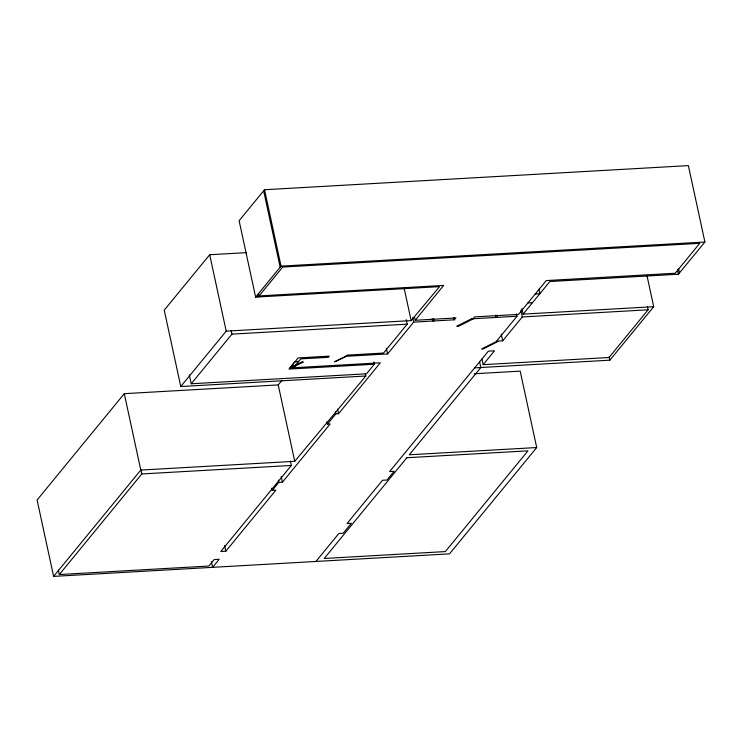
<?xml version="1.0" encoding="UTF-8"?>
<svg xmlns="http://www.w3.org/2000/svg" width="742" height="742" viewBox="0 0 742 742"><rect width="100%" height="100%" fill="white"/><g stroke="black" fill="none" stroke-linecap="round" stroke-linejoin="round"><path stroke-width="1.11" d="M246.678 252.632L209.698 254.738L164.251 310.147L180.77 386.545L365.806 376.018L365.314 373.773M521.904 308.514L523.119 314.126L549.841 281.533L678.401 274.225L704.9 242.013L688.381 165.614L264.523 189.729L239.109 220.717L255.628 297.115L439.542 286.653L411.151 320.609L226.208 331.136L180.77 386.545M281.932 380.47L278.231 384.913L124.285 393.668L37.1 499.987L53.619 576.386L449.522 553.857L536.707 447.547L520.188 371.148L474.259 373.755M255.628 297.115L281.042 266.128L704.9 242.013M258.559 293.665L259.041 295.928L282.721 267.055L699.743 243.33L675.211 273.242L546.251 280.578L518.528 314.395L474.565 316.89L473.053 318.745L517.007 316.24L516.525 313.996M189.284 374.793L191.223 383.772L231.931 334.132L407.21 324.161L406.245 319.672M53.619 576.386L140.804 470.066L294.741 461.311L365.806 376.018M58.349 570.051L59.323 574.54L141.815 473.952L291.356 465.447L290.382 460.949M293.489 367.754L300.77 358.878L328.298 357.31L329.262 356.141L298.126 357.913L288.953 369.089L374.348 364.229L373.866 361.985M291.356 465.447L220.782 551.501L225.818 551.213L275.876 490.174L272.268 490.379L271.785 488.143M374.348 364.229L366.511 373.801L191.223 383.772M407.21 324.161L383.521 353.053L347.098 355.121L346.143 356.299L387.593 353.934L413.684 322.121L454.438 319.802L453.956 317.557M272.268 490.379L278.816 482.393L282.424 482.179L330.171 423.951L327.472 424.109L326.981 421.855M327.472 424.109L335.857 413.878L338.565 413.721L380.312 362.81L289.881 367.958M414.472 316.899L415.205 320.266L443.642 285.42L259.041 295.928M454.271 319.811L455.959 317.947L415.205 320.266M315.916 561.462L338.853 533.498L343.175 533.248L351.365 523.268L347.043 523.509L382.492 480.278L386.981 480.018L394.113 471.318L389.633 471.569L488.375 351.151L494.515 350.808L483.153 364.665L481.938 359.054M517.007 316.24L496.574 341.153L502.714 340.81L522.275 316.955L648.137 309.794L647.404 306.427M648.137 309.794L609.006 357.505L483.153 364.665M474.676 367.865L609.859 360.176L653.711 306.696L646.903 275.245M294.555 366.455L303.367 362.04L302.272 361.771L293.452 366.186L294.537 366.381M535.26 293.99L539.851 293.73L538.877 289.222M527.914 302.94L532.506 302.68M523.119 314.126L653.711 306.696M295.103 361.586L298.711 361.382M298.442 361.614L294.834 361.818L290.688 366.873L294.296 366.669M291.254 366.288L294.862 366.084M536.707 447.547L409.259 454.79L480.835 367.513L479.62 361.892M59.323 574.54L208.864 566.035L214.178 559.561L219.205 559.273L212.592 567.342L211.377 561.722M678.522 268.511L679.486 273M677.427 269.726L678.401 274.225M609.126 356.8L609.859 360.176M520.819 310.221L522.275 316.955M501.249 334.021L502.714 340.81M497.029 315.1L497.511 317.353M495.406 315.192L495.888 317.446M433.578 318.717L434.061 320.961M432.187 318.791L432.679 321.045M412.71 317.622L413.684 322.121M404.102 288.026L411.151 320.609M386.378 348.313L387.593 353.934M337.591 409.204L338.565 413.721M335.375 411.615L335.857 413.878M264.523 189.729L281.042 266.128M263.642 190.805L280.161 267.203M278.231 384.913L294.741 461.311M257.697 294.722L258.188 296.967M281.218 476.605L282.424 482.179M278.333 480.157L278.816 482.393M231.198 330.765L231.931 334.132M209.698 254.738L226.208 331.136M224.594 545.556L225.818 551.213M140.841 469.454L141.815 473.952M124.285 393.668L140.804 470.066M406.848 457.731L324.235 558.476L445.348 551.584L527.961 450.839L406.848 457.731M345.791 356.206L334.586 361.818L346.468 356.373L345.791 356.206M472.079 318.503L456.757 326.174L458.055 326.499L473.368 318.819L472.079 318.503M496.908 341.292L481.725 348.898L482.68 349.13L497.873 341.524L496.908 341.292"/></g></svg>
